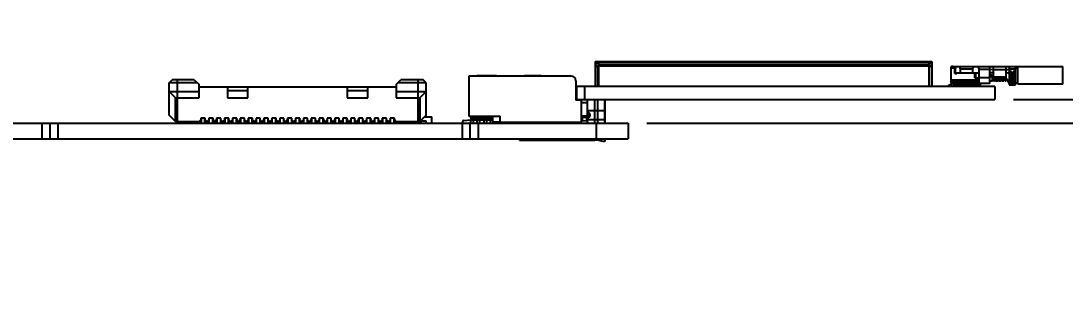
# Model space of a CAD drawing. Header units: millimetres. Extents: x 0 to 594, y 0 to 420.
# Drawn here: x 329.6 to 395.9, y 79.1 to 96.2 of the extents above; entities that cross this region are included whole.
import ezdxf

# ---------------------------------------------------------------- set-up
doc = ezdxf.new("R2010")
doc.units = ezdxf.units.MM
doc.header["$LTSCALE"] = 32.67
doc.layers.get('0').update_dxf_attribs({"linetype": 'CONTINUOUS'})
doc.styles.get("Standard").update_dxf_attribs({"font": 'txt', "width": 0.8})
doc.dimstyles.new('DIMSTYLE_1', dxfattribs={"dimtxt": 2.5, "dimasz": 3, "dimexe": 1.5, "dimexo": 1.2, "dimtad": 1, "dimdsep": 46, "dimtxsty": 'STANDARD', "dimblk": '_FILLED', "dimblk1": '_FILLED', "dimblk2": '_FILLED', "dimcen": 0.09, "dimazin": 2, "dimtp": 0.01, "dimtm": 0.01, "dimtfac": 1, "dimtofl": 0, "dimtmove": 0, "dimatfit": 3, "dimldrblk": '_FILLED', "dimfxl": 1, "dimtolj": 1, "dimarcsym": 0})

# ---------------------------------------------------------------- blocks, each defined once
blk = doc.blocks.new('_FILLED')
at = {"color": 0, "linetype": 'BYBLOCK'}
blk.add_solid([(0, 0), (-1, 0.167), (-1, -0.167)], dxfattribs=at)
blk = doc.blocks.new('*D15')
at = {"color": 2, "linetype": 'CONTINUOUS'}
for p, q in [((401.121, 91.178), (401.121, 96.178)), ((401.121, 96.178), (401.121, 90.436)), ((392.591, 91.178), (402.621, 91.178)), ((401.121, 79.086), (401.121, 90.436)), ((369.341, 89.693), (402.621, 89.693)), ((401.121, 89.693), (401.121, 79.086))]:
    blk.add_line(p, q, dxfattribs=at)
at = {"color": 2, "linetype": 'CONTINUOUS', "xscale": 3, "yscale": 3, "zscale": 3}
for p, rotation in [((401.121, 91.178), 270), ((401.121, 89.693), 90)]:
    blk.add_blockref('_FILLED', p, dxfattribs=dict(at, rotation=rotation))
at = {"color": 2, "linetype": 'CONTINUOUS', "insert": (397.996, 87.086), "char_height": 2.5, "width": 8, "attachment_point": 3, "rotation": 90, "line_spacing_factor": 0.9}
blk.add_mtext('1.49', dxfattribs=at)

msp = doc.modelspace()

# ---------------------------------------------------------------- linework, layer by layer
at = {"color": 7, "linetype": 'CONTINUOUS'}
for p, q in [((366.061, 93.608), (387.411, 93.608)), ((366.061, 93.608), (366.061, 92.018)), ((387.411, 93.608), (387.411, 92.018)), ((359.797, 92.698), (358.558, 92.698)), ((358.558, 92.673), (358.558, 92.698)), ((359.251, 92.698), (359.251, 92.673)), ((359.797, 92.698), (359.797, 92.673)), ((388.601, 93.168), (388.601, 92.441)), ((388.896, 93.168), (388.64, 93.168)), ((388.721, 93.288), (395.711, 93.288)), ((388.755, 93.288), (388.755, 93.168)), ((388.861, 93.148), (388.905, 93.148)), ((388.861, 92.838), (388.861, 93.148)), ((388.861, 92.838), (388.982, 92.838)), ((388.896, 93.168), (388.896, 93.148)), ((388.9, 92.838), (388.9, 93.148)), ((388.905, 92.888), (388.905, 93.148)), ((388.905, 92.888), (390.341, 92.888)), ((388.911, 92.888), (388.911, 93.288)), ((388.982, 92.838), (388.982, 92.888)), ((390.011, 93.288), (390.011, 93.169)), ((390.391, 93.288), (390.391, 93.276)), ((390.391, 93.253), (390.391, 93.276)), ((390.391, 93.222), (390.391, 93.253)), ((390.391, 93.182), (390.391, 93.222)), ((390.391, 93.182), (390.391, 93.141)), ((390.391, 93.118), (390.391, 93.141)), ((390.391, 93.118), (390.391, 93.097)), ((390.391, 92.838), (390.391, 92.313)), ((391.091, 92.198), (391.091, 93.288)), ((391.091, 92.799), (391.261, 92.718)), ((391.28, 92.888), (391.153, 92.888)), ((391.261, 92.348), (391.261, 92.718)), ((391.311, 92.393), (391.311, 93.288)), ((392.111, 93.118), (392.111, 93.288)), ((392.111, 92.393), (392.111, 93.06)), ((392.247, 92.875), (392.142, 92.853)), ((392.311, 93.288), (392.311, 92.108)), ((392.451, 92.968), (392.371, 92.968)), ((392.371, 92.108), (392.371, 92.968)), ((392.411, 92.109), (392.411, 92.969)), ((392.451, 92.968), (392.451, 92.108)), ((392.651, 92.968), (392.571, 92.968)), ((392.571, 92.108), (392.571, 92.968)), ((392.611, 92.109), (392.611, 92.969)), ((392.651, 92.968), (392.651, 92.108)), ((392.711, 92.108), (392.711, 93.288)), ((392.711, 93.181), (392.861, 93.181)), ((392.861, 92.158), (392.861, 93.288)), ((395.711, 92.158), (395.711, 93.288)), ((339.041, 92.243), (339.241, 92.443)), ((340.841, 92.243), (339.041, 92.243)), ((339.041, 90.193), (339.041, 92.243)), ((340.641, 92.443), (339.241, 92.443)), ((340.641, 92.443), (340.941, 92.143)), ((340.941, 91.293), (340.941, 92.143)), ((353.441, 92.143), (353.741, 92.443)), ((353.441, 92.143), (353.441, 91.293)), ((355.341, 92.243), (353.541, 92.243)), ((355.141, 92.443), (353.741, 92.443)), ((355.341, 92.243), (355.141, 92.443)), ((355.341, 90.193), (355.341, 92.243)), ((364.541, 92.673), (358.041, 92.673)), ((358.041, 92.673), (358.041, 90.123)), ((362.641, 92.683), (361.583, 92.683)), ((361.583, 92.683), (361.583, 92.673)), ((362.641, 92.673), (362.641, 92.683)), ((364.841, 92.373), (364.841, 91.143)), ((388.491, 92.118), (388.651, 92.118)), ((388.491, 92.018), (388.491, 92.118)), ((388.561, 92.018), (388.561, 92.118)), ((388.637, 92.339), (388.584, 92.257)), ((390.399, 92.257), (388.584, 92.257)), ((388.649, 92.214), (388.584, 92.257)), ((388.651, 92.218), (390.331, 92.218)), ((388.651, 92.018), (388.651, 92.218)), ((388.791, 92.138), (390.191, 92.138)), ((388.791, 92.018), (388.791, 92.138)), ((390.031, 92.138), (390.031, 92.218)), ((390.134, 92.568), (390.391, 92.568)), ((390.191, 92.138), (390.191, 92.018)), ((390.331, 92.218), (390.331, 92.018)), ((390.331, 92.138), (390.491, 92.138)), ((390.354, 92.228), (390.334, 92.215)), ((390.399, 92.257), (390.345, 92.339)), ((390.376, 92.242), (390.354, 92.228)), ((390.399, 92.257), (390.376, 92.242)), ((390.381, 92.568), (390.381, 92.441)), ((390.491, 92.018), (390.491, 92.138)), ((391.091, 92.198), (390.499, 92.198)), ((391.261, 92.348), (391.091, 92.348)), ((391.261, 92.519), (391.311, 92.519)), ((391.314, 92.385), (391.317, 92.382)), ((391.339, 92.368), (391.371, 92.368)), ((391.371, 92.416), (391.361, 92.416)), ((391.361, 92.382), (391.369, 92.392)), ((391.371, 92.618), (391.451, 92.618)), ((391.371, 92.416), (391.371, 92.618)), ((391.371, 92.416), (391.411, 92.46)), ((391.411, 92.408), (391.371, 92.368)), ((391.371, 92.368), (391.371, 92.394)), ((391.411, 92.46), (391.411, 92.618)), ((391.411, 92.46), (391.451, 92.416)), ((391.411, 92.451), (391.411, 92.408)), ((391.411, 92.408), (391.451, 92.368)), ((391.451, 92.407), (391.416, 92.446)), ((391.451, 92.618), (391.451, 92.416)), ((391.479, 92.416), (391.451, 92.416)), ((391.451, 92.407), (391.479, 92.407)), ((391.451, 92.407), (391.451, 92.368)), ((391.451, 92.368), (391.561, 92.368)), ((391.524, 92.393), (391.535, 92.382)), ((391.557, 92.382), (391.543, 92.397)), ((391.571, 92.37), (391.561, 92.368)), ((391.571, 92.618), (391.651, 92.618)), ((391.571, 92.371), (391.571, 92.618)), ((391.611, 92.408), (391.583, 92.38)), ((391.611, 92.408), (391.611, 92.618)), ((391.611, 92.408), (391.651, 92.368)), ((391.651, 92.618), (391.651, 92.368)), ((391.651, 92.368), (391.771, 92.368)), ((391.771, 92.618), (391.851, 92.618)), ((391.771, 92.368), (391.771, 92.618)), ((391.811, 92.408), (391.771, 92.368)), ((391.811, 92.408), (391.811, 92.618)), ((391.811, 92.408), (391.84, 92.38)), ((391.851, 92.618), (391.851, 92.371)), ((391.861, 92.368), (391.851, 92.37)), ((391.861, 92.368), (391.971, 92.368)), ((391.88, 92.397), (391.866, 92.382)), ((391.888, 92.382), (391.898, 92.393)), ((391.971, 92.416), (391.944, 92.416)), ((391.944, 92.407), (391.971, 92.407)), ((391.971, 92.618), (392.051, 92.618)), ((391.971, 92.416), (391.971, 92.618)), ((391.971, 92.416), (392.011, 92.46)), ((392.006, 92.446), (391.971, 92.407)), ((392.011, 92.408), (391.971, 92.368)), ((391.971, 92.368), (391.971, 92.407)), ((392.011, 92.46), (392.011, 92.618)), ((392.011, 92.46), (392.051, 92.416)), ((392.011, 92.451), (392.011, 92.408)), ((392.011, 92.408), (392.051, 92.368)), ((392.051, 92.618), (392.051, 92.416)), ((392.061, 92.416), (392.051, 92.416)), ((392.051, 92.394), (392.051, 92.368)), ((392.051, 92.368), (392.083, 92.368)), ((392.053, 92.392), (392.061, 92.382)), ((392.106, 92.382), (392.108, 92.385)), ((392.111, 92.519), (392.311, 92.223)), ((392.311, 92.108), (392.371, 92.108)), ((392.371, 92.108), (392.411, 92.109)), ((392.411, 92.109), (392.451, 92.108)), ((392.451, 92.108), (392.571, 92.108)), ((392.571, 92.108), (392.611, 92.109)), ((392.611, 92.109), (392.651, 92.108)), ((392.651, 92.108), (392.711, 92.108)), ((392.861, 92.223), (392.711, 92.223)), ((395.711, 92.158), (392.861, 92.158)), ((339.041, 91.693), (340.941, 91.693)), ((339.041, 91.693), (339.441, 91.293)), ((340.941, 91.993), (353.441, 91.993)), ((342.741, 91.993), (342.741, 91.293)), ((342.741, 91.763), (344.041, 91.763)), ((344.041, 91.293), (344.041, 91.993)), ((350.341, 91.993), (350.341, 91.293)), ((350.341, 91.763), (351.641, 91.763)), ((351.641, 91.293), (351.641, 91.993)), ((353.441, 91.693), (355.341, 91.693)), ((355.341, 91.693), (354.941, 91.293)), ((364.841, 92.023), (365.576, 92.023)), ((391.391, 92.018), (364.841, 92.018)), ((365.391, 92.018), (365.391, 91.178)), ((365.576, 92.018), (365.576, 92.023)), ((391.391, 92.018), (391.391, 91.178)), ((339.441, 91.293), (340.941, 91.293)), ((339.441, 89.793), (339.441, 91.293)), ((342.741, 91.293), (344.041, 91.293)), ((350.341, 91.293), (351.641, 91.293)), ((353.441, 91.293), (354.941, 91.293)), ((354.941, 91.293), (354.941, 89.793)), ((364.841, 91.178), (391.391, 91.178)), ((365.191, 91.143), (364.841, 91.143)), ((365.191, 89.723), (365.191, 91.143)), ((365.576, 89.802), (365.576, 91.178)), ((366.658, 91.178), (366.658, 89.693)), ((366.696, 89.693), (366.696, 91.178)), ((339.441, 89.793), (339.041, 90.193)), ((355.341, 90.193), (354.941, 89.793)), ((355.226, 90.078), (355.691, 90.078)), ((355.691, 89.693), (355.691, 90.078)), ((358.041, 90.123), (360.041, 90.123)), ((358.166, 90.123), (358.166, 89.895)), ((359.566, 89.693), (359.566, 90.123)), ((360.041, 89.723), (360.041, 90.123)), ((140.85, 89.693), (368.141, 89.693)), ((331.491, 88.693), (331.491, 89.693)), ((339.441, 89.793), (341.066, 89.793)), ((341.056, 89.893), (340.956, 89.793)), ((341.326, 89.993), (341.056, 89.993)), ((341.056, 89.993), (341.056, 89.893)), ((341.066, 89.893), (341.056, 89.893)), ((341.066, 89.993), (341.066, 89.693)), ((341.316, 89.693), (341.316, 89.993)), ((341.326, 89.893), (341.316, 89.893)), ((341.316, 89.793), (341.566, 89.793)), ((341.326, 89.893), (341.326, 89.993)), ((341.426, 89.793), (341.326, 89.893)), ((341.556, 89.893), (341.456, 89.793)), ((341.826, 89.993), (341.556, 89.993)), ((341.556, 89.993), (341.556, 89.893)), ((341.556, 89.893), (341.566, 89.893)), ((341.566, 89.993), (341.566, 89.693)), ((341.816, 89.693), (341.816, 89.993)), ((341.816, 89.893), (341.826, 89.893)), ((341.816, 89.793), (342.066, 89.793)), ((341.826, 89.893), (341.826, 89.993)), ((341.926, 89.793), (341.826, 89.893)), ((342.056, 89.893), (341.956, 89.793)), ((342.326, 89.993), (342.056, 89.993)), ((342.056, 89.993), (342.056, 89.893)), ((342.056, 89.893), (342.066, 89.893)), ((342.066, 89.993), (342.066, 89.693)), ((342.316, 89.693), (342.316, 89.993)), ((342.316, 89.893), (342.326, 89.893)), ((342.316, 89.793), (342.566, 89.793)), ((342.326, 89.893), (342.326, 89.993)), ((342.426, 89.793), (342.326, 89.893)), ((342.556, 89.893), (342.456, 89.793)), ((342.826, 89.993), (342.556, 89.993)), ((342.556, 89.993), (342.556, 89.893)), ((342.556, 89.893), (342.566, 89.893)), ((342.566, 89.993), (342.566, 89.693)), ((342.816, 89.693), (342.816, 89.993)), ((342.816, 89.893), (342.826, 89.893)), ((342.816, 89.793), (343.066, 89.793)), ((342.826, 89.893), (342.826, 89.993)), ((342.926, 89.793), (342.826, 89.893)), ((343.056, 89.893), (342.956, 89.793)), ((343.326, 89.993), (343.056, 89.993)), ((343.056, 89.993), (343.056, 89.893)), ((343.056, 89.893), (343.066, 89.893)), ((343.066, 89.993), (343.066, 89.693)), ((343.316, 89.693), (343.316, 89.993)), ((343.316, 89.893), (343.326, 89.893)), ((343.316, 89.793), (343.566, 89.793)), ((343.326, 89.893), (343.326, 89.993)), ((343.426, 89.793), (343.326, 89.893)), ((343.556, 89.893), (343.456, 89.793)), ((343.826, 89.993), (343.556, 89.993)), ((343.556, 89.993), (343.556, 89.893)), ((343.556, 89.893), (343.566, 89.893)), ((343.566, 89.993), (343.566, 89.693)), ((343.816, 89.693), (343.816, 89.993)), ((343.816, 89.893), (343.826, 89.893)), ((343.816, 89.793), (344.066, 89.793)), ((343.826, 89.893), (343.826, 89.993)), ((343.926, 89.793), (343.826, 89.893)), ((344.056, 89.893), (343.956, 89.793)), ((344.326, 89.993), (344.056, 89.993)), ((344.056, 89.993), (344.056, 89.893)), ((344.056, 89.893), (344.066, 89.893)), ((344.066, 89.993), (344.066, 89.693)), ((344.316, 89.693), (344.316, 89.993)), ((344.316, 89.893), (344.326, 89.893)), ((344.316, 89.793), (344.566, 89.793)), ((344.326, 89.893), (344.326, 89.993)), ((344.426, 89.793), (344.326, 89.893)), ((344.556, 89.893), (344.456, 89.793)), ((344.826, 89.993), (344.556, 89.993)), ((344.556, 89.993), (344.556, 89.893)), ((344.556, 89.893), (344.566, 89.893)), ((344.566, 89.993), (344.566, 89.693)), ((344.816, 89.693), (344.816, 89.993)), ((344.816, 89.893), (344.826, 89.893)), ((344.816, 89.793), (345.066, 89.793)), ((344.826, 89.893), (344.826, 89.993)), ((344.926, 89.793), (344.826, 89.893)), ((345.056, 89.893), (344.956, 89.793)), ((345.326, 89.993), (345.056, 89.993)), ((345.056, 89.993), (345.056, 89.893)), ((345.056, 89.893), (345.066, 89.893)), ((345.066, 89.993), (345.066, 89.693)), ((345.316, 89.693), (345.316, 89.993)), ((345.316, 89.893), (345.326, 89.893)), ((345.316, 89.793), (345.566, 89.793)), ((345.326, 89.893), (345.326, 89.993)), ((345.426, 89.793), (345.326, 89.893)), ((345.556, 89.893), (345.456, 89.793)), ((345.826, 89.993), (345.556, 89.993)), ((345.556, 89.993), (345.556, 89.893)), ((345.556, 89.893), (345.566, 89.893)), ((345.566, 89.993), (345.566, 89.693)), ((345.816, 89.693), (345.816, 89.993)), ((345.816, 89.893), (345.826, 89.893)), ((345.816, 89.793), (346.066, 89.793)), ((345.826, 89.893), (345.826, 89.993)), ((345.926, 89.793), (345.826, 89.893)), ((346.056, 89.893), (345.956, 89.793)), ((346.326, 89.993), (346.056, 89.993)), ((346.056, 89.993), (346.056, 89.893)), ((346.056, 89.893), (346.066, 89.893)), ((346.066, 89.993), (346.066, 89.693)), ((346.316, 89.693), (346.316, 89.993)), ((346.316, 89.893), (346.326, 89.893)), ((346.316, 89.793), (346.566, 89.793)), ((346.326, 89.893), (346.326, 89.993)), ((346.426, 89.793), (346.326, 89.893)), ((346.556, 89.893), (346.456, 89.793)), ((346.826, 89.993), (346.556, 89.993)), ((346.556, 89.993), (346.556, 89.893)), ((346.556, 89.893), (346.566, 89.893)), ((346.566, 89.993), (346.566, 89.693)), ((346.816, 89.693), (346.816, 89.993)), ((346.816, 89.893), (346.826, 89.893)), ((346.816, 89.793), (347.066, 89.793)), ((346.826, 89.893), (346.826, 89.993)), ((346.926, 89.793), (346.826, 89.893)), ((347.056, 89.893), (346.956, 89.793)), ((347.326, 89.993), (347.056, 89.993)), ((347.056, 89.993), (347.056, 89.893)), ((347.056, 89.893), (347.066, 89.893)), ((347.066, 89.993), (347.066, 89.693)), ((347.316, 89.693), (347.316, 89.993)), ((347.316, 89.893), (347.326, 89.893)), ((347.316, 89.793), (347.566, 89.793)), ((347.326, 89.893), (347.326, 89.993)), ((347.426, 89.793), (347.326, 89.893)), ((347.556, 89.893), (347.456, 89.793)), ((347.826, 89.993), (347.556, 89.993)), ((347.556, 89.993), (347.556, 89.893)), ((347.556, 89.893), (347.566, 89.893)), ((347.566, 89.993), (347.566, 89.693)), ((347.816, 89.693), (347.816, 89.993)), ((347.816, 89.893), (347.826, 89.893)), ((347.816, 89.793), (348.066, 89.793)), ((347.826, 89.893), (347.826, 89.993)), ((347.926, 89.793), (347.826, 89.893)), ((348.056, 89.893), (347.956, 89.793)), ((348.326, 89.993), (348.056, 89.993)), ((348.056, 89.993), (348.056, 89.893)), ((348.056, 89.893), (348.066, 89.893)), ((348.066, 89.993), (348.066, 89.693)), ((348.316, 89.693), (348.316, 89.993)), ((348.316, 89.893), (348.326, 89.893)), ((348.316, 89.793), (348.566, 89.793)), ((348.326, 89.893), (348.326, 89.993)), ((348.426, 89.793), (348.326, 89.893)), ((348.556, 89.893), (348.456, 89.793)), ((348.826, 89.993), (348.556, 89.993)), ((348.556, 89.993), (348.556, 89.893)), ((348.556, 89.893), (348.566, 89.893)), ((348.566, 89.993), (348.566, 89.693)), ((348.816, 89.693), (348.816, 89.993)), ((348.816, 89.893), (348.826, 89.893)), ((348.816, 89.793), (349.066, 89.793)), ((348.826, 89.893), (348.826, 89.993)), ((348.926, 89.793), (348.826, 89.893)), ((349.056, 89.893), (348.956, 89.793)), ((349.326, 89.993), (349.056, 89.993)), ((349.056, 89.993), (349.056, 89.893)), ((349.056, 89.893), (349.066, 89.893)), ((349.066, 89.993), (349.066, 89.693)), ((349.316, 89.693), (349.316, 89.993)), ((349.316, 89.893), (349.326, 89.893)), ((349.316, 89.793), (349.566, 89.793)), ((349.326, 89.893), (349.326, 89.993)), ((349.426, 89.793), (349.326, 89.893)), ((349.556, 89.893), (349.456, 89.793)), ((349.826, 89.993), (349.556, 89.993)), ((349.556, 89.993), (349.556, 89.893)), ((349.556, 89.893), (349.566, 89.893)), ((349.566, 89.993), (349.566, 89.693)), ((349.816, 89.693), (349.816, 89.993)), ((349.816, 89.893), (349.826, 89.893)), ((349.816, 89.793), (350.066, 89.793)), ((349.826, 89.893), (349.826, 89.993)), ((349.926, 89.793), (349.826, 89.893)), ((350.056, 89.893), (349.956, 89.793)), ((350.326, 89.993), (350.056, 89.993)), ((350.056, 89.993), (350.056, 89.893)), ((350.056, 89.893), (350.066, 89.893)), ((350.066, 89.993), (350.066, 89.693)), ((350.316, 89.693), (350.316, 89.993)), ((350.316, 89.893), (350.326, 89.893)), ((350.316, 89.793), (350.566, 89.793)), ((350.326, 89.893), (350.326, 89.993)), ((350.426, 89.793), (350.326, 89.893)), ((350.556, 89.893), (350.456, 89.793)), ((350.826, 89.993), (350.556, 89.993)), ((350.556, 89.993), (350.556, 89.893)), ((350.556, 89.893), (350.566, 89.893)), ((350.566, 89.993), (350.566, 89.693)), ((350.816, 89.693), (350.816, 89.993)), ((350.816, 89.893), (350.826, 89.893)), ((350.816, 89.793), (351.066, 89.793)), ((350.826, 89.893), (350.826, 89.993)), ((350.926, 89.793), (350.826, 89.893)), ((351.056, 89.893), (350.956, 89.793)), ((351.326, 89.993), (351.056, 89.993)), ((351.056, 89.993), (351.056, 89.893)), ((351.056, 89.893), (351.066, 89.893)), ((351.066, 89.993), (351.066, 89.693)), ((351.316, 89.693), (351.316, 89.993)), ((351.316, 89.893), (351.326, 89.893)), ((351.316, 89.793), (351.566, 89.793)), ((351.326, 89.893), (351.326, 89.993)), ((351.426, 89.793), (351.326, 89.893)), ((351.556, 89.893), (351.456, 89.793)), ((351.826, 89.993), (351.556, 89.993)), ((351.556, 89.993), (351.556, 89.893)), ((351.556, 89.893), (351.566, 89.893)), ((351.566, 89.993), (351.566, 89.693)), ((351.816, 89.693), (351.816, 89.993)), ((351.816, 89.893), (351.826, 89.893)), ((351.816, 89.793), (352.066, 89.793)), ((351.826, 89.893), (351.826, 89.993)), ((351.926, 89.793), (351.826, 89.893)), ((352.056, 89.893), (351.956, 89.793)), ((352.326, 89.993), (352.056, 89.993)), ((352.056, 89.993), (352.056, 89.893)), ((352.056, 89.893), (352.066, 89.893)), ((352.066, 89.993), (352.066, 89.693)), ((352.316, 89.693), (352.316, 89.993)), ((352.316, 89.893), (352.326, 89.893)), ((352.316, 89.793), (352.566, 89.793)), ((352.326, 89.893), (352.326, 89.993)), ((352.426, 89.793), (352.326, 89.893)), ((352.556, 89.893), (352.456, 89.793)), ((352.826, 89.993), (352.556, 89.993)), ((352.556, 89.993), (352.556, 89.893)), ((352.556, 89.893), (352.566, 89.893)), ((352.566, 89.993), (352.566, 89.693)), ((352.816, 89.693), (352.816, 89.993)), ((352.816, 89.893), (352.826, 89.893)), ((352.816, 89.793), (353.066, 89.793)), ((352.826, 89.893), (352.826, 89.993)), ((352.926, 89.793), (352.826, 89.893)), ((353.056, 89.893), (352.956, 89.793)), ((353.326, 89.993), (353.056, 89.993)), ((353.056, 89.993), (353.056, 89.893)), ((353.056, 89.893), (353.066, 89.893)), ((353.066, 89.993), (353.066, 89.693)), ((353.316, 89.693), (353.316, 89.993)), ((353.316, 89.893), (353.326, 89.893)), ((353.316, 89.793), (354.941, 89.793)), ((353.326, 89.893), (353.326, 89.993)), ((353.426, 89.793), (353.326, 89.893)), ((353.691, 89.693), (353.691, 89.793)), ((354.041, 89.693), (354.041, 89.793)), ((354.36, 89.693), (354.36, 89.793)), ((354.61, 89.693), (354.61, 89.793)), ((354.773, 89.693), (354.773, 89.793)), ((354.991, 89.843), (355.341, 89.843)), ((355.023, 89.693), (355.023, 89.843)), ((355.341, 89.693), (355.341, 89.843)), ((357.641, 89.693), (357.641, 89.756)), ((357.732, 89.855), (358.166, 89.895)), ((358.141, 88.693), (358.141, 89.693)), ((358.166, 89.893), (359.566, 89.893)), ((358.166, 89.693), (358.166, 89.893)), ((359.566, 89.773), (360.041, 89.773)), ((360.026, 89.739), (360.026, 89.693)), ((365.191, 89.723), (360.041, 89.723)), ((361.256, 89.723), (361.256, 89.693)), ((361.556, 89.693), (361.556, 89.723)), ((361.576, 89.723), (361.576, 89.693)), ((364.276, 89.723), (364.276, 89.693)), ((365.561, 90.043), (365.191, 90.043)), ((365.191, 89.859), (365.5, 89.832)), ((368.141, 89.693), (368.141, 88.693)), ((134.841, 88.693), (368.141, 88.693)), ((361.256, 88.613), (361.256, 88.693)), ((361.256, 88.613), (366.046, 88.613)), ((362.417, 88.643), (361.436, 88.643)), ((361.606, 88.643), (361.606, 88.613)), ((364.336, 88.643), (365.317, 88.643)), ((366.658, 88.493), (366.2, 88.596)), ((366.658, 88.693), (366.658, 88.493)), ((366.696, 88.664), (366.658, 88.493))]:
    msp.add_line(p, q, dxfattribs=at)
at = {"color": 9, "linetype": 'CONTINUOUS'}
for p, q in [((387.211, 93.508), (366.261, 93.508)), ((366.561, 93.608), (366.561, 93.508)), ((367.061, 93.608), (367.061, 93.508)), ((376.344, 93.608), (376.344, 93.558)), ((376.437, 93.558), (376.437, 93.608)), ((376.619, 93.558), (376.619, 93.608)), ((376.62, 93.558), (376.62, 93.608)), ((386.411, 93.608), (386.411, 93.508)), ((386.911, 93.608), (386.911, 93.508)), ((359.68, 92.673), (359.68, 92.698)), ((387.211, 93.358), (366.261, 93.358)), ((387.211, 93.308), (366.261, 93.308)), ((388.64, 93.168), (388.601, 93.168)), ((388.771, 93.168), (388.771, 93.288)), ((388.85, 93.288), (388.85, 93.168)), ((390.011, 93.118), (389.211, 93.118)), ((390.134, 92.568), (390.134, 92.888)), ((390.17, 92.888), (390.17, 92.568)), ((391.091, 93.097), (390.391, 93.097)), ((391.311, 93.06), (391.091, 93.097)), ((392.111, 93.06), (391.311, 93.06)), ((392.111, 93.06), (392.311, 93.117)), ((392.29, 92.864), (392.252, 92.875)), ((392.711, 93.117), (392.311, 93.117)), ((339.551, 92.443), (339.551, 89.793)), ((354.831, 89.793), (354.831, 92.443)), ((388.601, 92.441), (390.381, 92.441)), ((390.352, 92.379), (388.631, 92.379)), ((390.345, 92.339), (388.637, 92.339)), ((390.391, 92.593), (391.091, 92.593)), ((391.091, 92.648), (391.261, 92.648)), ((391.311, 92.618), (391.371, 92.618)), ((391.371, 92.483), (391.311, 92.483)), ((391.314, 92.432), (391.314, 92.385)), ((391.361, 92.382), (391.371, 92.382)), ((391.369, 92.392), (391.369, 92.416)), ((391.371, 92.483), (391.411, 92.52)), ((391.411, 92.418), (391.371, 92.382)), ((391.411, 92.52), (391.451, 92.483)), ((391.451, 92.382), (391.411, 92.418)), ((391.416, 92.455), (391.416, 92.446)), ((391.451, 92.618), (391.571, 92.618)), ((391.571, 92.483), (391.451, 92.483)), ((391.451, 92.382), (391.535, 92.382)), ((391.479, 92.407), (391.479, 92.416)), ((391.524, 92.408), (391.524, 92.393)), ((391.557, 92.382), (391.571, 92.382)), ((391.571, 92.483), (391.611, 92.52)), ((391.611, 92.418), (391.571, 92.382)), ((391.611, 92.52), (391.651, 92.483)), ((391.651, 92.382), (391.611, 92.418)), ((391.651, 92.618), (391.771, 92.618)), ((391.771, 92.483), (391.651, 92.483)), ((391.651, 92.382), (391.771, 92.382)), ((391.771, 92.483), (391.811, 92.52)), ((391.811, 92.418), (391.771, 92.382)), ((391.811, 92.52), (391.851, 92.483)), ((391.851, 92.382), (391.811, 92.418)), ((391.851, 92.618), (391.971, 92.618)), ((391.971, 92.483), (391.851, 92.483)), ((391.851, 92.382), (391.866, 92.382)), ((391.888, 92.382), (391.971, 92.382)), ((391.898, 92.393), (391.898, 92.408)), ((391.944, 92.416), (391.944, 92.407)), ((391.971, 92.483), (392.011, 92.52)), ((392.011, 92.418), (391.971, 92.382)), ((392.006, 92.446), (392.006, 92.455)), ((392.011, 92.52), (392.051, 92.483)), ((392.051, 92.382), (392.011, 92.418)), ((392.051, 92.618), (392.111, 92.618)), ((392.111, 92.483), (392.051, 92.483)), ((392.051, 92.382), (392.061, 92.382)), ((392.053, 92.416), (392.053, 92.392)), ((392.108, 92.385), (392.108, 92.432)), ((392.311, 92.588), (392.371, 92.588)), ((392.371, 92.344), (392.311, 92.344)), ((392.371, 92.588), (392.411, 92.589)), ((392.371, 92.344), (392.411, 92.377)), ((392.411, 92.589), (392.451, 92.588)), ((392.411, 92.377), (392.451, 92.344)), ((392.451, 92.588), (392.571, 92.588)), ((392.571, 92.344), (392.451, 92.344)), ((392.571, 92.588), (392.611, 92.589)), ((392.571, 92.344), (392.611, 92.377)), ((392.611, 92.589), (392.651, 92.588)), ((392.611, 92.377), (392.651, 92.344)), ((392.651, 92.588), (392.711, 92.588)), ((392.711, 92.344), (392.651, 92.344)), ((364.891, 91.178), (364.891, 92.018)), ((365.576, 90.973), (365.191, 90.973)), ((366.046, 89.693), (366.046, 91.178)), ((366.2, 91.178), (366.2, 89.693)), ((365.191, 90.143), (365.576, 90.143)), ((366.696, 90.473), (365.576, 90.473)), ((330.991, 88.693), (330.991, 89.693)), ((331.991, 89.693), (331.991, 88.693)), ((357.641, 88.693), (357.641, 89.693)), ((358.166, 89.993), (359.566, 89.993)), ((358.316, 89.893), (358.316, 89.693)), ((358.571, 89.693), (358.571, 89.893)), ((358.641, 89.693), (358.641, 88.693)), ((358.718, 89.893), (358.718, 89.693)), ((359.014, 89.693), (359.014, 89.893)), ((359.162, 89.893), (359.162, 89.693)), ((359.416, 89.693), (359.416, 89.893)), ((365.227, 90.043), (365.227, 89.856)), ((365.526, 89.825), (365.526, 90.043)), ((365.576, 89.913), (366.696, 89.913)), ((366.141, 88.693), (366.141, 89.693)), ((361.315, 88.669), (361.315, 88.613)), ((361.548, 88.613), (361.548, 88.643)), ((366.046, 88.613), (366.046, 88.693)), ((366.2, 88.693), (366.2, 88.596))]:
    msp.add_line(p, q, dxfattribs=at)
at = {"color": 6, "linetype": 'CONTINUOUS'}
for p, q in [((366.261, 93.508), (366.261, 92.018)), ((375.507, 93.608), (375.507, 93.558)), ((375.561, 93.558), (375.561, 93.608)), ((375.724, 93.558), (375.724, 93.608)), ((375.778, 93.608), (375.778, 93.558)), ((375.839, 93.558), (375.839, 93.608)), ((376.088, 93.608), (376.088, 93.558)), ((376.131, 93.608), (376.131, 93.558)), ((376.172, 93.558), (376.172, 93.608)), ((376.19, 93.558), (376.19, 93.608)), ((376.566, 93.558), (376.566, 93.608)), ((376.747, 93.558), (376.747, 93.608)), ((376.837, 93.558), (376.837, 93.608)), ((377.027, 93.608), (377.027, 93.558)), ((377.086, 93.608), (377.086, 93.558)), ((377.103, 93.558), (377.103, 93.608)), ((377.182, 93.558), (377.182, 93.608)), ((377.183, 93.608), (377.183, 93.558)), ((377.19, 93.608), (377.19, 93.558)), ((377.515, 93.608), (377.515, 93.558)), ((377.732, 93.558), (377.732, 93.608)), ((387.211, 93.508), (387.211, 92.018)), ((366.061, 93.308), (366.211, 93.308)), ((366.211, 93.308), (366.211, 92.018)), ((387.261, 93.308), (387.411, 93.308)), ((387.261, 92.018), (387.261, 93.308))]:
    msp.add_line(p, q, dxfattribs=at)
at = {"color": 2, "linetype": 'CONTINUOUS'}
msp.add_line((375.507, 93.558), (377.732, 93.558), dxfattribs=at)
at = {"color": 6, "linetype": 'CONTINUOUS'}
for centre, radius, start, end in [((366.261, 93.308), 0.2, 90, 180), ((387.211, 93.308), 0.2, 0, 90), ((366.261, 93.308), 0.05, 90, 180), ((387.211, 93.308), 0.05, 0, 90)]:
    msp.add_arc(centre, radius, start, end, dxfattribs=at)
at = {"color": 7, "linetype": 'CONTINUOUS'}
for centre, radius, start, end in [((388.721, 93.168), 0.12, 90, 180), ((388.755, 93.178), 0.11, 105.68438, 106.647), ((388.755, 93.177), 0.111, 90.05484, 105.66587), ((390.341, 92.838), 0.05, 0.00046, 90), ((385.534, 93.089), 6.578, 359.74501, 0.255), ((364.541, 92.373), 0.3, 0, 90), ((388.681, 92.441), 0.08, 180, 230.86543), ((388.612, 92.355), 0.03, 327, 50.86543), ((390.371, 92.355), 0.0302, 163.09554, 179.94041), ((390.37, 92.355), 0.0299, 180.003, 183.58243), ((390.371, 92.355), 0.0301, 146.1053, 163.01704), ((390.371, 92.355), 0.0302, 129.18468, 146.02407), ((390.301, 92.441), 0.08, 351.18311, 359.97546), ((357.741, 89.756), 0.1, 95.26194, 180), ((360.136, 89.574), 0.2, 118.73593, 143.28362), ((360.496, 89.933), 0.24, 270, 298.72621), ((363.826, 89.843), 0.15, 288.05722, 306.72771), ((364.891, 89.842), 0.15, 232.26346, 265.07378), ((365.491, 89.732), 0.1, 0, 85.04416), ((361.436, 88.943), 0.3, 256.90067, 270), ((362.417, 88.943), 0.3, 270, 303.01068), ((364.336, 88.943), 0.3, 256.90067, 270), ((365.317, 88.943), 0.3, 270, 303.01068), ((366.046, 87.913), 0.7, 77.33342, 90)]:
    msp.add_arc(centre, radius, start, end, dxfattribs=at)
at = {"color": 9, "linetype": 'CONTINUOUS'}
for radius, start, end in [(0.196, 278.92797, 81.07056), (0.16, 280.91364, 79.08636), (0.124, 284.09397, 75.89551)]:
    msp.add_arc((365.546, 90.193), radius, start, end, dxfattribs=at)
at = {"color": 7, "linetype": 'CONTINUOUS'}
for centre, major_axis, ratio, start_param, end_param in [((390.499, 92.648), (0, 0.45), 0.357143, 2.409931, 3.141593), ((391.361, 92.44), (0.05, 0), 0.466308, 3.141593, 4.712389), ((391.361, 92.393), (0.05, 0), 0.466308, 3.141593, 3.49266), ((391.339, 92.512), (0, 0.144), 0.366239, 2.70526, 3.577925), ((391.416, 92.384), (0.05, 0), 0.466308, 2.687631, 2.790525), ((391.416, 92.433), (0.0486, 0.0591), 0.199103, 1.432079, 2.450036), ((391.416, 92.422), (-0.0486, 0.0591), 0.199103, -1.333201, -1.234323), ((391.479, 92.384), (0.07, 0), 0.466308, 0.410127, 1.570796), ((391.479, 92.384), (0.05, 0), 0.466308, 0.410127, 1.570796), ((391.561, 92.512), (0, 0.144), 0.434783, -3.577925, -3.14159), ((391.583, 92.512), (0, 0.144), 0.434783, -3.577925, -3.33179), ((391.552, 92.512), (0, 0.146), 0.482805, 3.412636, 3.591387), ((391.526, 92.512), (0, 0.171), 0.482805, -2.551826, -2.536688), ((391.87, 92.512), (0, 0.146), 0.482805, 2.691798, 2.870549), ((391.897, 92.512), (0, 0.171), 0.482805, -3.746498, -3.731359), ((391.84, 92.512), (0, 0.144), 0.434783, -2.951395, -2.70526), ((391.861, 92.512), (0, 0.144), 0.434783, -3.141595, -2.70526), ((391.944, 92.384), (0.07, 0), 0.466308, 1.570796, 2.731465), ((391.944, 92.384), (0.05, 0), 0.466308, 1.570796, 2.731465), ((392.006, 92.422), (0.0486, 0.0591), 0.199103, 1.234323, 1.333201), ((392.006, 92.433), (-0.0486, 0.0591), 0.199103, -2.450036, -1.432079), ((392.006, 92.384), (0.05, 0), 0.466308, 0.351068, 0.453962), ((392.061, 92.44), (0.05, 0), 0.466308, -1.570796, 0), ((392.083, 92.512), (0, 0.144), 0.366239, -3.577925, -2.70526), ((392.061, 92.393), (0.05, 0), 0.466308, 5.932118, 6.283185)]:
    msp.add_ellipse(centre, major_axis=major_axis, ratio=ratio, start_param=start_param, end_param=end_param, dxfattribs=at)
for points, knots in [([(388.64, 93.168), (388.64, 93.181), (388.644, 93.207), (388.662, 93.241), (388.689, 93.269), (388.712, 93.28), (388.723, 93.284)], [0, 0, 0, 0, 0.254106, 0.50607, 0.754703, 1, 1, 1, 1]), ([(389.211, 93.118), (389.212, 93.129), (389.212, 93.146), (389.211, 93.167), (389.211, 93.188), (389.211, 93.211), (389.211, 93.234), (389.211, 93.249), (389.211, 93.259), (389.211, 93.268), (389.211, 93.275), (389.211, 93.28), (389.211, 93.283), (389.211, 93.285), (389.211, 93.286), (389.211, 93.287), (389.211, 93.288), (389.211, 93.288), (389.211, 93.288)], [0, 0, 0, 0, 0.194919, 0.29025, 0.382637, 0.555443, 0.707016, 0.772922, 0.831392, 0.881849, 0.923806, 0.956884, 0.969979, 0.980729, 0.989118, 0.995128, 0.998746, 1, 1, 1, 1]), ([(389.211, 93.118), (389.211, 93.109), (389.212, 93.089), (389.211, 93.061), (389.211, 93.032), (389.211, 93.003), (389.211, 92.974), (389.211, 92.936), (389.211, 92.907), (389.211, 92.888)], [0, 0, 0, 0, 0.124975, 0.249973, 0.374975, 0.499981, 0.624985, 0.74999, 1, 1, 1, 1]), ([(390.011, 93.118), (390.011, 93.122), (390.011, 93.131), (390.011, 93.144), (390.011, 93.156), (390.011, 93.164), (390.011, 93.169)], [0, 0, 0, 0, 0.253539, 0.505717, 0.754997, 1, 1, 1, 1]), ([(390.011, 92.888), (390.011, 92.907), (390.012, 92.946), (390.012, 92.994), (390.011, 93.032), (390.012, 93.07), (390.012, 93.099), (390.011, 93.118)], [0, 0, 0, 0, 0.250002, 0.499986, 0.624986, 0.750014, 1, 1, 1, 1]), ([(390.391, 93.097), (390.392, 93.054), (390.392, 92.968), (390.392, 92.881), (390.391, 92.838)], [0, 0, 0, 0, 0.5, 1, 1, 1, 1]), ([(391.091, 92.825), (391.091, 92.843), (391.108, 92.875), (391.139, 92.888), (391.153, 92.888)], [0, 0, 0, 0, 0.567455, 1, 1, 1, 1]), ([(391.28, 92.888), (391.284, 92.888), (391.291, 92.887), (391.302, 92.882), (391.31, 92.871), (391.311, 92.861), (391.311, 92.856)], [0, 0, 0, 0, 0.22, 0.44377, 0.692748, 1, 1, 1, 1]), ([(392.142, 92.853), (392.138, 92.852), (392.13, 92.849), (392.12, 92.841), (392.113, 92.83), (392.111, 92.82), (392.111, 92.816)], [0, 0, 0, 0, 0.239718, 0.479889, 0.729967, 1, 1, 1, 1]), ([(392.311, 92.821), (392.311, 92.829), (392.307, 92.847), (392.291, 92.866), (392.27, 92.876), (392.254, 92.876), (392.247, 92.875)], [0, 0, 0, 0, 0.277067, 0.532475, 0.770502, 1, 1, 1, 1]), ([(390.352, 92.379), (390.359, 92.385), (390.372, 92.4), (390.379, 92.419), (390.38, 92.428)], [0, 0, 0, 0, 0.499925, 1, 1, 1, 1]), ([(365.576, 90.078), (365.576, 90.073), (365.576, 90.064), (365.574, 90.053), (365.569, 90.045), (365.564, 90.043), (365.561, 90.043)], [0, 0, 0, 0, 0.357163, 0.627393, 0.821708, 1, 1, 1, 1]), ([(365.569, 89.794), (365.571, 89.794), (365.575, 89.796), (365.576, 89.8), (365.576, 89.802)], [0, 0, 0, 0, 0.542448, 1, 1, 1, 1])]:
    msp.add_open_spline(points, degree=3, knots=knots, dxfattribs=at)
msp.add_open_spline([(390.345, 92.339), (390.343, 92.343), (390.341, 92.348), (390.341, 92.353)], degree=3, dxfattribs=at)

# ---------------------------------------------------------------- dimensions: what is measured, and where the dimension line sits
at = {"color": 2, "linetype": 'CONTINUOUS'}
dim = msp.add_linear_dim(base=(401.120848976, 89.693186813), p1=(391.391355842, 91.178186813), p2=(368.141355842, 89.693186813), angle=270, dimstyle='DIMSTYLE_1', dxfattribs=at)
dim.commit()
dim.dimension.update_dxf_attribs({"geometry": '*D15', "text_midpoint": (401.120848976, 83.336454066), "dimtype": 160})

doc.saveas('drawing.dxf')
